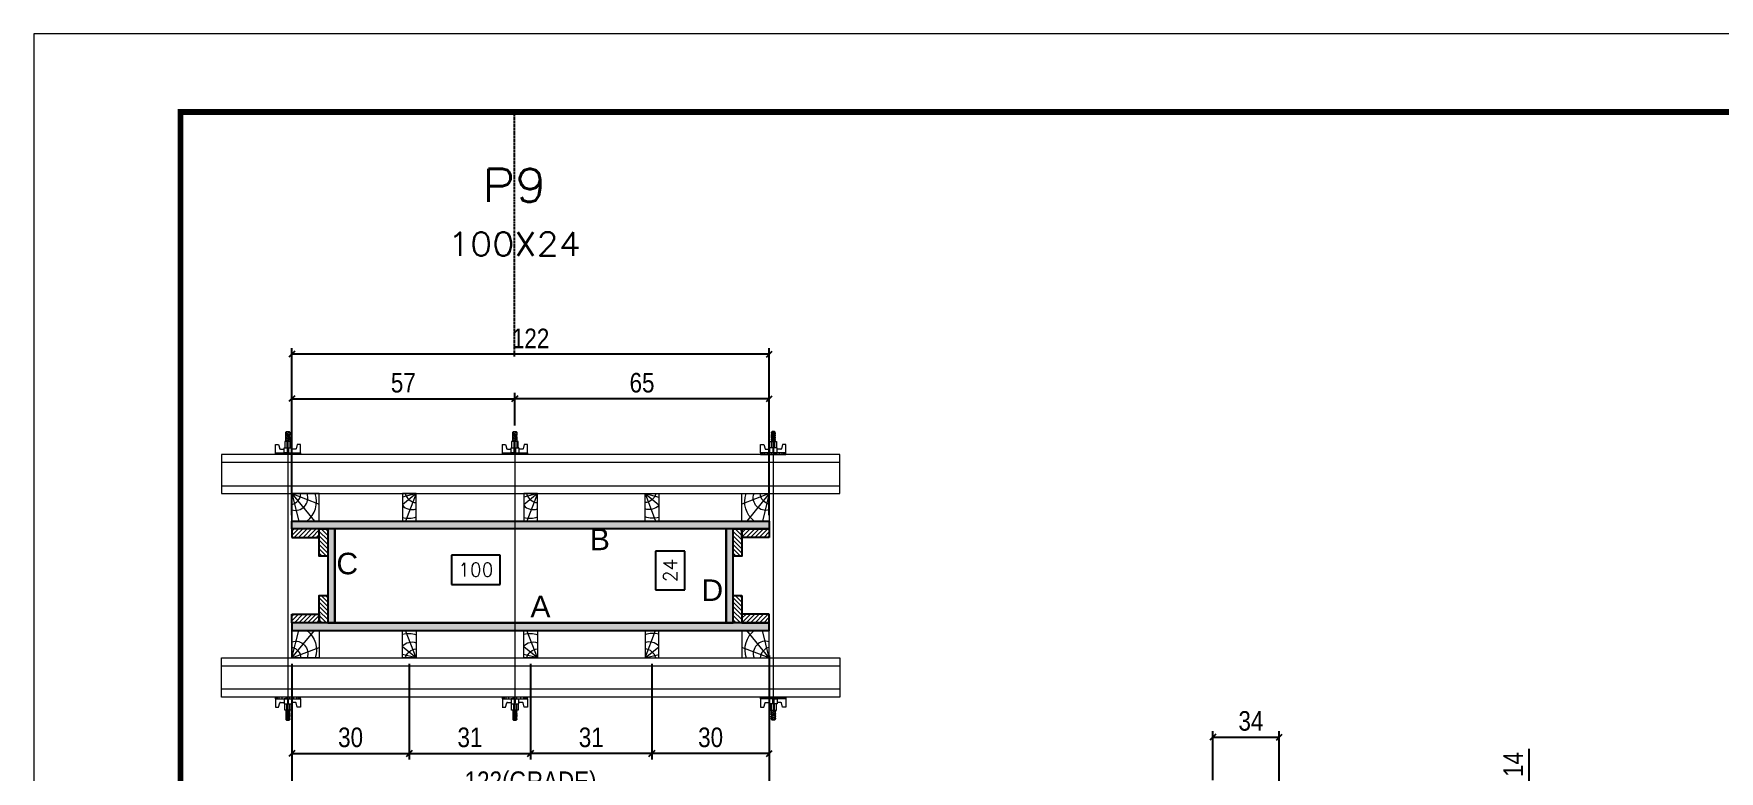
# Model space of a CAD drawing. Header units: millimetres. Extents: x 169816 to 178745, y 96537 to 113647.
# Drawn here: x 169816 to 170677, y 108696 to 109073 of the extents above; entities that cross this region are included whole.
import ezdxf
from ezdxf.enums import TextEntityAlignment as Align

# ---------------------------------------------------------------- set-up
doc = ezdxf.new("R2010")
doc.units = ezdxf.units.MM
doc.linetypes.add('DASHED', pattern=[0.75, 0.5, -0.25])
doc.linetypes.add('HIDDEN', pattern=[0.375, 0.25, -0.125])
for name, color, linetype in [('CHAPA', 1, 'Continuous'), ('COTA', 241, 'Continuous'), ('Cota Seção (2x)', 241, 'Continuous'), ('Painéis', 200, 'Continuous'), ('SARRAFO', 251, 'Continuous'), ('Texto de Titulo', 7, 'Continuous'), ('Texto Qtd Sarr', 242, 'Continuous'), ('TEXTO_GERAL', 7, 'Continuous')]:
    doc.layers.add(name, color=color, linetype=linetype)
for name, color, linetype, lineweight in [('Folhas', 255, 'Continuous', 9), ('Hachura', 251, 'Continuous', 9), ('Madeira', 126, 'Continuous', 18), ('Perfil Metálico', 224, 'Continuous', 18), ('SARRAFO DE PRESSAO', 251, 'DASHED', 9), ('Texto Seção', 7, 'Continuous', 15)]:
    doc.layers.add(name, color=color, linetype=linetype, lineweight=lineweight)
doc.styles.add('ARIAL', font='arial.ttf')
doc.styles.add('COTA TECNICA', font='techl___.ttf', dxfattribs={"height": 10})
doc.styles.add('COTA TECNICA 2X', font='techl___.ttf', dxfattribs={"height": 10})
doc.styles.add('ROMANS', font='romans.shx')
doc.dimstyles.new('PAINEL', dxfattribs={"dimtxt": 10, "dimasz": 3, "dimexe": 3, "dimexo": 3, "dimgap": 3, "dimtad": 1, "dimdec": 1, "dimzin": 12, "dimdsep": 46, "dimtxsty": 'COTA TECNICA', "dimblk1": 'OBLIQUE', "dimblk2": 'OBLIQUE', "dimsah": 1, "dimcen": 0.9, "dimclrd": 4, "dimclre": 4, "dimclrt": 240, "dimadec": 1, "dimazin": 3, "dimtfac": 1, "dimtdec": 1, "dimtmove": 0, "dimatfit": 3, "dimfxl": 1, "dimtolj": 1, "dimtzin": 12, "dimarcsym": 0})
doc.dimstyles.new('SECAO PILAR', dxfattribs={"dimtxt": 10, "dimasz": 3, "dimexe": 3, "dimexo": 3, "dimgap": 3, "dimtad": 1, "dimdec": 1, "dimlfac": 0.5, "dimzin": 12, "dimdsep": 46, "dimtxsty": 'COTA TECNICA 2X', "dimblk1": 'OBLIQUE', "dimblk2": 'OBLIQUE', "dimsah": 1, "dimcen": 0.9, "dimclrd": 256, "dimclre": 256, "dimclrt": 256, "dimadec": 1, "dimazin": 3, "dimtfac": 1, "dimtdec": 1, "dimtmove": 0, "dimatfit": 3, "dimfxl": 1, "dimtolj": 1, "dimtzin": 12, "dimarcsym": 0})
doc.dimstyles.new('SECÇÃO 2', dxfattribs={"dimtxt": 7, "dimasz": 6, "dimexe": 0.18, "dimexo": 2, "dimgap": -4, "dimtad": 3, "dimdec": 1, "dimlfac": 0.5, "dimzin": 12, "dimdsep": 46, "dimtxsty": 'ROMANS', "dimblk": 'ARCHTICK', "dimcen": 0.09, "dimse1": 1, "dimse2": 1, "dimsd1": 1, "dimsd2": 1, "dimclrd": 180, "dimclre": 5, "dimclrt": 1, "dimadec": 0, "dimazin": 3, "dimtfac": 1, "dimtdec": 1, "dimtofl": 0, "dimtmove": 0, "dimatfit": 3, "dimldrblk": 'ARCHTICK', "dimfxl": 1, "dimtolj": 1, "dimtzin": 0, "dimarcsym": 0})

# ---------------------------------------------------------------- blocks, each defined once
blk = doc.blocks.new('9999999999')
at = {"layer": 'Folhas'}
blk.add_lwpolyline([(98138.98, 34190.21), (99623.98, 34190.21), (99623.98, 35240.21), (98138.98, 35240.21)], close=True, dxfattribs=at)
at = {"layer": 'Folhas', "color": 30, "const_width": 3}
blk.add_lwpolyline([(98213.98, 34230.21), (99583.98, 34230.21), (99583.98, 35200.21), (98213.98, 35200.21)], close=True, dxfattribs=at)
blk = doc.blocks.new('titulo1')
at = {"layer": 'Defpoints', "color": 252, "linetype": 'HIDDEN', "ltscale": 2}
blk.add_line((0, 0), (0, 125), dxfattribs=at)
at = {"layer": 'Defpoints', "style": 'ROMANS', "oblique": 15}
blk.add_attdef('FOLHA', text='', height=10, dxfattribs=at).set_placement((0, 15.58), align=Align.MIDDLE_CENTER)
at = {"layer": 'Texto Qtd Sarr', "color": 3, "style": 'ROMANS', "oblique": 15}
for tag, height, p in [('TITULO', 17, (0, 71.45)), ('SEÇÃO', 12, (0, 41.55))]:
    blk.add_attdef(tag, text='', height=height, dxfattribs=at).set_placement(p, align=Align.MIDDLE_CENTER)
blk = doc.blocks.new('*D98')
at = {"layer": 'Cota Seção (2x)', "color": 180, "lineweight": -2, "transparency": 16777216}
for p, q in [((170054.46, 108806.32), (170029.46, 108806.32)), ((170029.46, 108806.32), (170029.46, 108791.32)), ((170054.46, 108791.32), (170054.46, 108806.32)), ((170029.46, 108791.32), (170054.46, 108791.32))]:
    blk.add_line(p, q, dxfattribs=at)
at = {"layer": 'Defpoints', "color": 0, "transparency": 16777216}
for p in [(169969.97, 108819.71), (170169.97, 108819.71), (169969.97, 108787.32)]:
    blk.add_point(p, dxfattribs=at)
at = {"layer": 'Cota Seção (2x)', "color": 1, "transparency": 16777216, "insert": (170041.96, 108798.82), "char_height": 7, "attachment_point": 5, "style": 'ROMANS'}
blk.add_mtext('\\A1;100', dxfattribs=at)
blk = doc.blocks.new('_ArchTick')
at = {"color": 0, "linetype": 'ByBlock', "const_width": 0.15}
blk.add_lwpolyline([(-0.5, -0.5), (0.5, 0.5)], dxfattribs=at)
blk = doc.blocks.new('_Oblique')
at = {"color": 0, "linetype": 'ByBlock', "lineweight": -2}
blk.add_line((-0.5, -0.5), (0.5, 0.5), dxfattribs=at)
blk = doc.blocks.new('*D99')
at = {"layer": 'Cota Seção (2x)', "lineweight": -2, "transparency": 16777216}
for p, q in [((169947.97, 108826.71), (169947.97, 108912)), ((170191.97, 108909), (169947.97, 108909)), ((170191.97, 108826.71), (170191.97, 108912))]:
    blk.add_line(p, q, dxfattribs=at)
at = {"layer": 'Defpoints', "color": 0, "transparency": 16777216}
for p in [(169947.97, 108909), (169947.97, 108823.71), (170191.97, 108823.71)]:
    blk.add_point(p, dxfattribs=at)
at = {"layer": 'Cota Seção (2x)', "lineweight": -2, "transparency": 16777216, "xscale": 3, "yscale": 3, "zscale": 3, "rotation": 180}
blk.add_blockref('_Oblique', (169947.97, 108909), dxfattribs=at)
at = {"layer": 'Cota Seção (2x)', "lineweight": -2, "transparency": 16777216, "xscale": 3, "yscale": 3, "zscale": 3}
blk.add_blockref('_Oblique', (170191.97, 108909), dxfattribs=at)
at = {"layer": 'Cota Seção (2x)', "transparency": 16777216, "insert": (170069.97, 108917.06), "char_height": 10, "attachment_point": 5, "style": 'COTA TECNICA 2X'}
blk.add_mtext('\\A1;122', dxfattribs=at)
blk = doc.blocks.new('*D100')
at = {"layer": 'Cota Seção (2x)', "lineweight": -2, "transparency": 16777216}
for p, q in [((170061.9, 108872.51), (170061.9, 108889.23)), ((170191.97, 108886.23), (170061.9, 108886.23)), ((170191.97, 108860.71), (170191.97, 108889.23))]:
    blk.add_line(p, q, dxfattribs=at)
at = {"layer": 'Defpoints', "color": 0, "transparency": 16777216}
for p in [(170061.9, 108886.23), (170061.9, 108869.51), (170191.97, 108857.71)]:
    blk.add_point(p, dxfattribs=at)
at = {"layer": 'Cota Seção (2x)', "lineweight": -2, "transparency": 16777216, "xscale": 3, "yscale": 3, "zscale": 3, "rotation": 180}
blk.add_blockref('_Oblique', (170061.9, 108886.23), dxfattribs=at)
at = {"layer": 'Cota Seção (2x)', "lineweight": -2, "transparency": 16777216, "xscale": 3, "yscale": 3, "zscale": 3}
blk.add_blockref('_Oblique', (170191.97, 108886.23), dxfattribs=at)
at = {"layer": 'Cota Seção (2x)', "transparency": 16777216, "insert": (170126.93, 108894.34), "char_height": 10, "attachment_point": 5, "style": 'COTA TECNICA 2X'}
blk.add_mtext('\\A1;65', dxfattribs=at)
blk = doc.blocks.new('*D101')
at = {"layer": 'Cota Seção (2x)', "lineweight": -2, "transparency": 16777216}
for p, q in [((169947.97, 108860.71), (169947.97, 108889.23)), ((169947.97, 108886.23), (170061.9, 108886.23)), ((170061.9, 108872.51), (170061.9, 108889.23))]:
    blk.add_line(p, q, dxfattribs=at)
at = {"layer": 'Defpoints', "color": 0, "transparency": 16777216}
for p in [(170061.9, 108886.23), (170061.9, 108869.51), (169947.97, 108857.71)]:
    blk.add_point(p, dxfattribs=at)
at = {"layer": 'Cota Seção (2x)', "lineweight": -2, "transparency": 16777216, "xscale": 3, "yscale": 3, "zscale": 3, "rotation": 180}
blk.add_blockref('_Oblique', (169947.97, 108886.23), dxfattribs=at)
at = {"layer": 'Cota Seção (2x)', "lineweight": -2, "transparency": 16777216, "xscale": 3, "yscale": 3, "zscale": 3}
blk.add_blockref('_Oblique', (170061.9, 108886.23), dxfattribs=at)
at = {"layer": 'Cota Seção (2x)', "transparency": 16777216, "insert": (170004.93, 108894.34), "char_height": 10, "attachment_point": 5, "style": 'COTA TECNICA 2X'}
blk.add_mtext('\\A1;57', dxfattribs=at)
blk = doc.blocks.new('*D102')
at = {"layer": 'Cota Seção (2x)', "color": 180, "lineweight": -2, "transparency": 16777216}
for p, q in [((170148.83, 108808.28), (170133.83, 108808.28)), ((170133.83, 108808.28), (170133.83, 108788.61)), ((170148.83, 108788.61), (170148.83, 108808.28)), ((170133.83, 108788.61), (170148.83, 108788.61))]:
    blk.add_line(p, q, dxfattribs=at)
at = {"layer": 'Defpoints', "color": 0, "transparency": 16777216}
for p in [(170169.97, 108819.71), (170152.83, 108771.71), (170169.97, 108771.71)]:
    blk.add_point(p, dxfattribs=at)
at = {"layer": 'Cota Seção (2x)', "color": 1, "transparency": 16777216, "insert": (170141.33, 108798.45), "char_height": 7, "attachment_point": 5, "rotation": 90, "style": 'ROMANS'}
blk.add_mtext('\\A1;24', dxfattribs=at)
blk = doc.blocks.new('C')
at = {"layer": 'Hachura', "color": 0}
for p, q in [((0, 3.22), (0, -3.22)), ((0.45, 3.22), (0, 3.22)), ((0.46, 3.16), (0, 3.16)), ((0.46, 3.05), (0, 3.05)), ((0.46, 2.88), (0, 2.88)), ((0, 2.75), (0, -1.16)), ((0.46, 2.65), (0, 2.65)), ((0.46, 2.23), (0, 2.23)), ((0.46, 1.51), (0, 1.51)), ((0.39, 0.49), (0.17, 0.49)), ((0.45, -3.23), (0.45, 3.22)), ((0.45, 3.22), (2.58, 3.22)), ((1.74, 0.97), (0.45, 0.97)), ((1.45, 0.1), (0.45, 0.1)), ((1.35, 1.94), (1.35, 0.96)), ((2.58, 2.39), (1.47, 2.09)), ((1.74, -0.97), (1.74, 0.97)), ((1.74, 0.97), (1.74, 0.84)), ((1.74, 0.97), (1.74, 0.84)), ((1.74, 0.84), (3.35, 0.84)), ((3.35, 0.45), (1.74, 0.45)), ((2.58, 3.22), (2.58, 2.39)), ((3.32, 0.84), (3.32, -0.84)), ((3.35, 0.84), (3.35, -0.84)), ((3.68, 0.45), (3.35, 0.45)), ((3.84, -0.52), (3.35, 0.45)), ((3.35, 0.06), (3.67, -0.57)), ((3.68, 0.45), (4.16, -0.52)), ((3.72, 0.5), (4.25, -0.57)), ((4.37, -0.55), (3.83, 0.53)), ((4.15, 0.45), (3.93, 0.45)), ((4.42, -0.52), (3.93, 0.45)), ((4.15, 0.45), (4.26, 0.45)), ((4.26, 0.45), (4.74, -0.52)), ((4.3, 0.5), (4.83, -0.57)), ((4.95, -0.55), (4.41, 0.53)), ((4.51, 0.45), (4.84, 0.45)), ((5, -0.52), (4.51, 0.45)), ((4.84, 0.45), (5.32, -0.52)), ((4.88, 0.5), (5.41, -0.57)), ((5.53, -0.55), (4.99, 0.53)), ((5.58, -0.52), (5.09, 0.45)), ((5.42, 0.45), (5.09, 0.45)), ((5.58, -0.52), (5.09, 0.45)), ((5.42, 0.45), (5.74, -0.19)), ((5.46, 0.5), (5.74, -0.07)), ((5.74, 0.19), (5.57, 0.53)), ((5.74, 0.32), (5.68, 0.45)), ((5.68, 0.45), (5.74, 0.45)), ((5.74, 0.45), (5.9, 0.29)), ((5.74, 0.45), (5.74, -0.52)), ((5.9, -0.36), (5.9, 0.29)), ((0.45, 0), (0, 0)), ((0.46, -1.52), (0, -1.52)), ((0.46, -2.23), (0, -2.23)), ((0.46, -2.65), (0, -2.65)), ((0.46, -2.88), (0, -2.88)), ((0.46, -3.05), (0, -3.05)), ((0.46, -3.16), (0, -3.16)), ((0, -3.22), (2.57, -3.22)), ((0.08, -0.48), (0.29, -0.48)), ((0.29, -0.48), (0.4, -0.48)), ((0.45, 0), (0.45, -0.97)), ((0.45, -0.16), (1.45, -0.16)), ((0.45, -0.65), (0.45, -0.32)), ((0.45, -3.23), (0.45, -0.65)), ((0.45, -0.97), (1.74, -0.97)), ((1.35, -1.94), (1.35, -0.97)), ((2.58, -2.39), (1.47, -2.1)), ((3.35, -0.32), (1.74, -0.32)), ((3.35, -0.84), (1.74, -0.84)), ((2.58, -3.23), (2.58, -2.39)), ((3.35, -0.07), (3.58, -0.52)), ((3.35, -0.52), (3.58, -0.52)), ((3.84, -0.52), (4.16, -0.52)), ((4.42, -0.52), (4.74, -0.52)), ((4.63, -0.52), (4.74, -0.52)), ((5, -0.52), (5.32, -0.52)), ((5.58, -0.52), (5.74, -0.52)), ((5.74, -0.52), (5.9, -0.36)), ((5.74, -0.52), (5.74, -0.52))]:
    blk.add_line(p, q, dxfattribs=at)
for centre, radius, start, end in [((1.52, 1.94), 0.161, 104.7436, 180), ((1.44, -0.03), 0.129, 272.695, 87.305), ((3.81, 0.39), 0.143, 25.5688, 154.4312), ((4.39, 0.39), 0.143, 25.5688, 154.4312), ((4.97, 0.39), 0.143, 25.5688, 154.4312), ((5.55, 0.39), 0.143, 25.5688, 154.4312), ((0.17, -0.37), 0.174, 221.744, 317.8592), ((1.52, -1.94), 0.161, 180, 255.2564), ((3.71, -0.4), 0.174, 222.1408, 318.256), ((4.29, -0.4), 0.174, 222.1408, 318.256), ((4.87, -0.4), 0.174, 222.1408, 318.256), ((5.45, -0.4), 0.174, 222.1408, 318.256), ((5.61, -0.4), 0.174, 317.8592, 318.256)]:
    blk.add_arc(centre, radius, start, end, dxfattribs=at)
blk = doc.blocks.new('*D103')
at = {"layer": 'Cota Seção (2x)', "lineweight": -2, "transparency": 16777216}
for p, q in [((170191.97, 108755.05), (170191.97, 108676.99)), ((169947.97, 108750.71), (169947.97, 108676.99)), ((170191.97, 108679.99), (169947.97, 108679.99))]:
    blk.add_line(p, q, dxfattribs=at)
at = {"layer": 'Defpoints', "color": 0, "transparency": 16777216}
for p in [(169947.97, 108753.71), (170191.97, 108758.05), (169947.97, 108679.99)]:
    blk.add_point(p, dxfattribs=at)
at = {"layer": 'Cota Seção (2x)', "lineweight": -2, "transparency": 16777216, "xscale": 3, "yscale": 3, "zscale": 3, "rotation": 180}
blk.add_blockref('_Oblique', (169947.97, 108679.99), dxfattribs=at)
at = {"layer": 'Cota Seção (2x)', "lineweight": -2, "transparency": 16777216, "xscale": 3, "yscale": 3, "zscale": 3}
blk.add_blockref('_Oblique', (170191.97, 108679.99), dxfattribs=at)
at = {"layer": 'Cota Seção (2x)', "transparency": 16777216, "insert": (170069.97, 108689.21), "char_height": 10, "attachment_point": 5, "style": 'COTA TECNICA 2X'}
blk.add_mtext('\\A1;122(GRADE)', dxfattribs=at)
blk = doc.blocks.new('PONTALETE')
at = {"layer": 'Madeira'}
for q in [(2.71, 7), (7, 5.76), (7, 1.74)]:
    blk.add_line((0, 0), q, dxfattribs=at)
blk.add_lwpolyline([(0, 0), (7, 0), (7, 7), (0, 7)], close=True, dxfattribs=at)
for centre, radius, start, end in [((2.04, 0.06), 6.23, 37.2818, 109.0913), ((1.09, 0.9), 3.19, 343.603, 109.9847), ((-0.21, -0.78), 3.09, 14.6322, 86.0383)]:
    blk.add_arc(centre, radius, start, end, dxfattribs=at)
blk = doc.blocks.new('*D104')
at = {"layer": 'Cota Seção (2x)', "lineweight": -2, "transparency": 16777216}
for p, q in [((170131.97, 108750.71), (170131.97, 108701.86)), ((170191.97, 108750.71), (170191.97, 108701.86)), ((170191.97, 108704.86), (170131.97, 108704.86))]:
    blk.add_line(p, q, dxfattribs=at)
at = {"layer": 'Defpoints', "color": 0, "transparency": 16777216}
for p in [(170131.97, 108753.71), (170191.97, 108753.71), (170131.97, 108704.86)]:
    blk.add_point(p, dxfattribs=at)
at = {"layer": 'Cota Seção (2x)', "lineweight": -2, "transparency": 16777216, "xscale": 3, "yscale": 3, "zscale": 3, "rotation": 180}
blk.add_blockref('_Oblique', (170131.97, 108704.86), dxfattribs=at)
at = {"layer": 'Cota Seção (2x)', "lineweight": -2, "transparency": 16777216, "xscale": 3, "yscale": 3, "zscale": 3}
blk.add_blockref('_Oblique', (170191.97, 108704.86), dxfattribs=at)
at = {"layer": 'Cota Seção (2x)', "transparency": 16777216, "insert": (170161.97, 108713.08), "char_height": 10, "attachment_point": 5, "style": 'COTA TECNICA 2X'}
blk.add_mtext('\\A1;30', dxfattribs=at)
blk = doc.blocks.new('*D105')
at = {"layer": 'Cota Seção (2x)', "lineweight": -2, "transparency": 16777216}
for p, q in [((170069.97, 108750.71), (170069.97, 108701.86)), ((170131.97, 108750.71), (170131.97, 108701.86)), ((170131.97, 108704.86), (170069.97, 108704.86))]:
    blk.add_line(p, q, dxfattribs=at)
at = {"layer": 'Defpoints', "color": 0, "transparency": 16777216}
for p in [(170069.97, 108753.71), (170131.97, 108753.71), (170069.97, 108704.86)]:
    blk.add_point(p, dxfattribs=at)
at = {"layer": 'Cota Seção (2x)', "lineweight": -2, "transparency": 16777216, "xscale": 3, "yscale": 3, "zscale": 3, "rotation": 180}
blk.add_blockref('_Oblique', (170069.97, 108704.86), dxfattribs=at)
at = {"layer": 'Cota Seção (2x)', "lineweight": -2, "transparency": 16777216, "xscale": 3, "yscale": 3, "zscale": 3}
blk.add_blockref('_Oblique', (170131.97, 108704.86), dxfattribs=at)
at = {"layer": 'Cota Seção (2x)', "transparency": 16777216, "insert": (170100.97, 108713.08), "char_height": 10, "attachment_point": 5, "style": 'COTA TECNICA 2X'}
blk.add_mtext('\\A1;31', dxfattribs=at)
blk = doc.blocks.new('*D106')
at = {"layer": 'Cota Seção (2x)', "lineweight": -2, "transparency": 16777216}
for p, q in [((169947.97, 108750.71), (169947.97, 108701.86)), ((170007.97, 108750.71), (170007.97, 108701.86)), ((169947.97, 108704.86), (170007.97, 108704.86))]:
    blk.add_line(p, q, dxfattribs=at)
at = {"layer": 'Defpoints', "color": 0, "transparency": 16777216}
for p in [(169947.97, 108753.71), (170007.97, 108753.71), (170007.97, 108704.86)]:
    blk.add_point(p, dxfattribs=at)
at = {"layer": 'Cota Seção (2x)', "lineweight": -2, "transparency": 16777216, "xscale": 3, "yscale": 3, "zscale": 3, "rotation": 180}
blk.add_blockref('_Oblique', (169947.97, 108704.86), dxfattribs=at)
at = {"layer": 'Cota Seção (2x)', "lineweight": -2, "transparency": 16777216, "xscale": 3, "yscale": 3, "zscale": 3}
blk.add_blockref('_Oblique', (170007.97, 108704.86), dxfattribs=at)
at = {"layer": 'Cota Seção (2x)', "transparency": 16777216, "insert": (169977.97, 108713.08), "char_height": 10, "attachment_point": 5, "style": 'COTA TECNICA 2X'}
blk.add_mtext('\\A1;30', dxfattribs=at)
blk = doc.blocks.new('*D107')
at = {"layer": 'Cota Seção (2x)', "lineweight": -2, "transparency": 16777216}
for p, q in [((170007.97, 108750.71), (170007.97, 108701.86)), ((170069.97, 108750.71), (170069.97, 108701.86)), ((170007.97, 108704.86), (170069.97, 108704.86))]:
    blk.add_line(p, q, dxfattribs=at)
at = {"layer": 'Defpoints', "color": 0, "transparency": 16777216}
for p in [(170007.97, 108753.71), (170069.97, 108753.71), (170069.97, 108704.86)]:
    blk.add_point(p, dxfattribs=at)
at = {"layer": 'Cota Seção (2x)', "lineweight": -2, "transparency": 16777216, "xscale": 3, "yscale": 3, "zscale": 3, "rotation": 180}
blk.add_blockref('_Oblique', (170007.97, 108704.86), dxfattribs=at)
at = {"layer": 'Cota Seção (2x)', "lineweight": -2, "transparency": 16777216, "xscale": 3, "yscale": 3, "zscale": 3}
blk.add_blockref('_Oblique', (170069.97, 108704.86), dxfattribs=at)
at = {"layer": 'Cota Seção (2x)', "transparency": 16777216, "insert": (170038.97, 108713.08), "char_height": 10, "attachment_point": 5, "style": 'COTA TECNICA 2X'}
blk.add_mtext('\\A1;31', dxfattribs=at)
blk = doc.blocks.new('MEIO PONTALETE')
at = {"layer": 'Madeira'}
for q in [(2.71, 7), (3.5, 2.88), (3.5, 0.87)]:
    blk.add_line((0, 0), q, dxfattribs=at)
blk.add_lwpolyline([(0, 0), (3.5, 0), (3.5, 7), (0, 7)], close=True, dxfattribs=at)
for centre, radius, start, end in [((2.04, 0.06), 6.23, 76.4499, 109.0913), ((1.09, 0.9), 3.19, 40.9063, 109.9847), ((-0.21, -0.78), 3.09, 14.6322, 86.0383)]:
    blk.add_arc(centre, radius, start, end, dxfattribs=at)
blk = doc.blocks.new('*D392')
at = {"layer": 'COTA', "color": 4, "lineweight": -2, "transparency": 16777216}
for p, q in [((170418.61, 108691.21), (170418.61, 108716.25)), ((170418.61, 108713.25), (170452.61, 108713.25)), ((170452.61, 108677.21), (170452.61, 108716.25))]:
    blk.add_line(p, q, dxfattribs=at)
at = {"layer": 'Defpoints', "color": 0, "transparency": 16777216}
for p in [(170452.61, 108713.25), (170418.61, 108688.21), (170452.61, 108674.21)]:
    blk.add_point(p, dxfattribs=at)
at = {"layer": 'COTA', "color": 4, "lineweight": -2, "transparency": 16777216, "xscale": 3, "yscale": 3, "zscale": 3, "rotation": 180}
blk.add_blockref('_Oblique', (170418.61, 108713.25), dxfattribs=at)
at = {"layer": 'COTA', "color": 4, "lineweight": -2, "transparency": 16777216, "xscale": 3, "yscale": 3, "zscale": 3}
blk.add_blockref('_Oblique', (170452.61, 108713.25), dxfattribs=at)
at = {"layer": 'COTA', "color": 240, "transparency": 16777216, "insert": (170438.11, 108721.46), "char_height": 10, "attachment_point": 5, "style": 'COTA TECNICA'}
blk.add_mtext('\\A1;34', dxfattribs=at)
blk = doc.blocks.new('*D396')
at = {"layer": 'COTA', "color": 4, "lineweight": -2, "transparency": 16777216}
for p, q in [((170580.25, 108688.21), (170580.25, 108707.33)), ((170543.61, 108688.21), (170583.25, 108688.21)), ((170580.25, 108674.21), (170580.25, 108688.21)), ((170543.61, 108674.21), (170583.25, 108674.21))]:
    blk.add_line(p, q, dxfattribs=at)
at = {"layer": 'Defpoints', "color": 0, "transparency": 16777216}
for p in [(170540.61, 108688.21), (170580.25, 108688.21), (170540.61, 108674.21)]:
    blk.add_point(p, dxfattribs=at)
at = {"layer": 'COTA', "color": 4, "lineweight": -2, "transparency": 16777216, "xscale": 3, "yscale": 3, "zscale": 3}
for p, rotation in [((170580.25, 108688.21), 90), ((170580.25, 108674.21), 270)]:
    blk.add_blockref('_Oblique', p, dxfattribs=dict(at, rotation=rotation))
at = {"layer": 'COTA', "color": 240, "transparency": 16777216, "insert": (170572.18, 108699.27), "char_height": 10, "attachment_point": 5, "rotation": 90, "style": 'COTA TECNICA'}
blk.add_mtext('\\A1;14', dxfattribs=at)

msp = doc.modelspace()

# ---------------------------------------------------------------- hatches: boundary and pattern name
at = {"layer": 'Hachura'}
h = msp.add_hatch(color=256, dxfattribs=at)
h.dxf.hatch_style = 1
h.paths.add_polyline_path([(169947.97, 108819.71), (169947.97, 108823.71), (170191.97, 108823.71), (170191.97, 108819.71)])
h = msp.add_hatch(color=256, dxfattribs=at)
h.dxf.hatch_style = 1
h.paths.add_polyline_path([(169947.97, 108819.71), (169947.97, 108823.71), (170191.97, 108823.71), (170191.97, 108819.71)])
h = msp.add_hatch(dxfattribs=at)
h.set_pattern_fill('ANSI31', color=256, scale=0.5, angle=360, style=0)
h.set_pattern_definition([(45, (179450.9202, 131711.1187), (-1.12253202, 1.12253202), [])])
h.paths.add_polyline_path([(169961.97, 108819.71), (169961.97, 108815.31), (169947.97, 108815.31), (169947.97, 108819.71)])
h = msp.add_hatch(dxfattribs=at)
h.set_pattern_fill('ANSI31', color=256, scale=0.5, angle=630, style=0)
h.set_pattern_definition([(315, (192891.3765, 99316.7587), (1.12253202, 1.12253202), [])])
h.paths.add_polyline_path([(169961.97, 108805.71), (169966.37, 108805.71), (169966.37, 108819.71), (169961.97, 108819.71)])
h = msp.add_hatch(color=256, dxfattribs=at)
h.dxf.hatch_style = 1
h.paths.add_polyline_path([(169969.97, 108819.71), (169966.37, 108819.71), (169966.37, 108771.71), (169969.97, 108771.71)])
h = msp.add_hatch(color=256, dxfattribs=at)
h.dxf.hatch_style = 1
h.paths.add_polyline_path([(169969.97, 108819.71), (169966.37, 108819.71), (169966.37, 108771.71), (169969.97, 108771.71)])
h = msp.add_hatch(color=256, dxfattribs=at)
h.dxf.hatch_style = 1
h.paths.add_polyline_path([(170173.57, 108819.71), (170169.97, 108819.71), (170169.97, 108771.71), (170173.57, 108771.71)])
h = msp.add_hatch(color=256, dxfattribs=at)
h.dxf.hatch_style = 1
h.paths.add_polyline_path([(170173.57, 108819.71), (170169.97, 108819.71), (170169.97, 108771.71), (170173.57, 108771.71)])
h = msp.add_hatch(dxfattribs=at)
h.set_pattern_fill('ANSI31', color=256, scale=0.5, angle=630, style=0)
h.set_pattern_definition([(315, (193102.9765, 99316.7587), (1.12253202, 1.12253202), [])])
h.paths.add_polyline_path([(170173.57, 108805.71), (170177.97, 108805.71), (170177.97, 108819.71), (170173.57, 108819.71)])
h = msp.add_hatch(dxfattribs=at)
h.set_pattern_fill('ANSI31', color=256, scale=0.5, angle=360, style=0)
h.set_pattern_definition([(45, (179315.9202, 131711.1187), (-1.12253202, 1.12253202), [])])
h.paths.add_polyline_path([(170177.97, 108819.71), (170177.97, 108815.31), (170191.97, 108815.31), (170191.97, 108819.71)])
h = msp.add_hatch(dxfattribs=at)
h.set_pattern_fill('ANSI31', color=256, scale=0.5, angle=630, style=0)
h.set_pattern_definition([(315, (192891.3765, 99282.7587), (1.12253202, 1.12253202), [])])
h.paths.add_polyline_path([(169961.97, 108771.71), (169966.37, 108771.71), (169966.37, 108785.71), (169961.97, 108785.71)])
h = msp.add_hatch(dxfattribs=at)
h.set_pattern_fill('ANSI31', color=256, scale=0.5, angle=630, style=0)
h.set_pattern_definition([(315, (193102.9765, 99282.7587), (1.12253202, 1.12253202), [])])
h.paths.add_polyline_path([(170173.57, 108771.71), (170177.97, 108771.71), (170177.97, 108785.71), (170173.57, 108785.71)])
h = msp.add_hatch(dxfattribs=at)
h.set_pattern_fill('ANSI31', color=256, scale=0.5, angle=360, style=0)
h.set_pattern_definition([(45, (179450.9202, 131701.1187), (-1.12253202, 1.12253202), [])])
h.paths.add_polyline_path([(169961.97, 108771.71), (169961.97, 108776.11), (169947.97, 108776.11), (169947.97, 108771.71)])
h = msp.add_hatch(color=256, dxfattribs=at)
h.dxf.hatch_style = 1
h.paths.add_polyline_path([(169947.97, 108771.71), (169947.97, 108767.71), (170191.97, 108767.71), (170191.97, 108771.71)])
h = msp.add_hatch(color=256, dxfattribs=at)
h.dxf.hatch_style = 1
h.paths.add_polyline_path([(169947.97, 108771.71), (169947.97, 108767.71), (170191.97, 108767.71), (170191.97, 108771.71)])
h = msp.add_hatch(dxfattribs=at)
h.set_pattern_fill('ANSI31', color=256, scale=0.5, angle=360, style=0)
h.set_pattern_definition([(45, (179315.9202, 131701.1187), (-1.12253202, 1.12253202), [])])
h.paths.add_polyline_path([(170177.97, 108771.71), (170177.97, 108776.11), (170191.97, 108776.11), (170191.97, 108771.71)])

# ---------------------------------------------------------------- linework, layer by layer
at = {"layer": 'CHAPA'}
for points in [[(169947.97, 108819.71), (169947.97, 108823.71), (170191.97, 108823.71), (170191.97, 108819.71)], [(169947.97, 108819.71), (169947.97, 108823.71), (170191.97, 108823.71), (170191.97, 108819.71)], [(169969.97, 108819.71), (169966.37, 108819.71), (169966.37, 108771.71), (169969.97, 108771.71)], [(169969.97, 108819.71), (169966.37, 108819.71), (169966.37, 108771.71), (169969.97, 108771.71)], [(170173.57, 108819.71), (170169.97, 108819.71), (170169.97, 108771.71), (170173.57, 108771.71)], [(170173.57, 108819.71), (170169.97, 108819.71), (170169.97, 108771.71), (170173.57, 108771.71)], [(169947.97, 108771.71), (169947.97, 108767.71), (170191.97, 108767.71), (170191.97, 108771.71)], [(169947.97, 108771.71), (169947.97, 108767.71), (170191.97, 108767.71), (170191.97, 108771.71)]]:
    msp.add_lwpolyline(points, close=True, dxfattribs=at)
at = {"layer": 'Hachura'}
for p, q in [((169945.97, 108868.51), (169945.96, 108726.71)), ((170061.97, 108868.51), (170061.96, 108726.71)), ((170193.97, 108868.51), (170193.98, 108726.71))]:
    msp.add_line(p, q, dxfattribs=at)
at = {"layer": 'Madeira'}
for points in [[(169947.97, 108823.71), (169947.97, 108837.71), (170191.97, 108837.71), (170191.97, 108823.71)], [(169947.97, 108767.71), (169947.97, 108753.71), (170191.97, 108753.71), (170191.97, 108767.71)]]:
    msp.add_lwpolyline(points, close=True, dxfattribs=at)
at = {"layer": 'Painéis'}
msp.add_lwpolyline([(170169.97, 108771.71), (170169.97, 108819.71), (169969.97, 108819.71), (169969.97, 108771.71)], close=True, dxfattribs=at)
at = {"layer": 'Perfil Metálico'}
for points in [[(169911.97, 108857.71), (169911.97, 108837.71), (170227.97, 108837.71), (170227.97, 108857.71)], [(170227.97, 108841.71), (170227.97, 108853.71), (169911.97, 108853.71), (169911.97, 108841.71)], [(169911.97, 108733.71), (169911.97, 108753.71), (170227.97, 108753.71), (170227.97, 108733.71)], [(170227.97, 108749.71), (170227.97, 108737.71), (169911.97, 108737.71), (169911.97, 108749.71)]]:
    msp.add_lwpolyline(points, close=True, dxfattribs=at)
at = {"layer": 'SARRAFO'}
for points in [[(169947.97, 108815.31), (169961.97, 108815.31), (169961.97, 108819.71), (169947.97, 108819.71)], [(169966.37, 108819.71), (169966.37, 108805.71), (169961.97, 108805.71), (169961.97, 108819.71)], [(169966.37, 108819.71), (169966.37, 108805.71), (169961.97, 108805.71), (169961.97, 108819.71)], [(170177.97, 108819.71), (170177.97, 108805.71), (170173.57, 108805.71), (170173.57, 108819.71)], [(170177.97, 108819.71), (170177.97, 108805.71), (170173.57, 108805.71), (170173.57, 108819.71)], [(170191.97, 108815.31), (170177.97, 108815.31), (170177.97, 108819.71), (170191.97, 108819.71)], [(169966.37, 108785.71), (169966.37, 108771.71), (169961.97, 108771.71), (169961.97, 108785.71)], [(169966.37, 108785.71), (169966.37, 108771.71), (169961.97, 108771.71), (169961.97, 108785.71)], [(170177.97, 108785.71), (170177.97, 108771.71), (170173.57, 108771.71), (170173.57, 108785.71)], [(170177.97, 108785.71), (170177.97, 108771.71), (170173.57, 108771.71), (170173.57, 108785.71)], [(169947.97, 108776.11), (169961.97, 108776.11), (169961.97, 108771.71), (169947.97, 108771.71)], [(170191.97, 108776.11), (170177.97, 108776.11), (170177.97, 108771.71), (170191.97, 108771.71)]]:
    msp.add_lwpolyline(points, close=True, dxfattribs=at)

# ---------------------------------------------------------------- block references
at = {"layer": 'Hachura', "linetype": 'Continuous', "yscale": 2, "zscale": 2}
for p, xscale, rotation in [((169945.97, 108857.71), -2, 270), ((170061.97, 108857.71), -2, 270), ((170193.97, 108857.71), 2, 90), ((169945.97, 108733.71), 2, 270), ((170061.97, 108733.71), 2, 270), ((170193.97, 108733.71), -2, 90)]:
    msp.add_blockref('C', p, dxfattribs=dict(at, xscale=xscale, rotation=rotation))
at = {"layer": 'Madeira'}
for name, p, xscale, yscale, zscale, rotation in [('PONTALETE', (169947.97, 108837.71), 2, 2, 2, 270), ('PONTALETE', (169947.97, 108837.71), 2, 2, 2, 270), ('MEIO PONTALETE', (170011.47, 108837.71), 1.999999997962732, 1.999999997962732, 1.999999997962732, 180), ('MEIO PONTALETE', (170073.47, 108837.71), 1.999999997962732, 1.999999997962732, 1.999999997962732, 180), ('MEIO PONTALETE', (170128.47, 108837.71), -1.999999997962732, 1.999999997962732, 1.999999997962732, 180), ('PONTALETE', (170191.97, 108837.71), -2, 2, 2, 90), ('PONTALETE', (169947.97, 108753.71), -2, 2, 2, 270), ('PONTALETE', (170191.97, 108753.71), 2, 2, 2, 90)]:
    msp.add_blockref(name, p, dxfattribs=dict(at, xscale=xscale, yscale=yscale, zscale=zscale, rotation=rotation))
at = {"layer": 'Madeira', "yscale": 1.999999997962732, "zscale": 1.999999997962732}
for p, xscale in [((170011.47, 108753.71), -1.999999997962732), ((170073.47, 108753.71), -1.999999997962732), ((170128.47, 108753.71), 1.999999997962732)]:
    msp.add_blockref('MEIO PONTALETE', p, dxfattribs=dict(at, xscale=xscale))
at = {"layer": 'SARRAFO DE PRESSAO', "color": 6, "linetype": 'ByBlock'}
msp.add_blockref('9999999999', (71677.04, 73832.6), dxfattribs=at)
at = {"layer": 'Texto Seção'}
ref = msp.add_blockref('titulo1', (170061.7, 108907.8), dxfattribs=at)
ref.add_attrib('TITULO', 'P9', dxfattribs={"layer": 'Texto de Titulo', "color": 7, "height": 17, "style": 'ROMANS', "width": 1.1}).set_placement((170061.7, 108995.3), align=Align.MIDDLE_CENTER)
ref.add_attrib('SEÇÃO', '100X24', dxfattribs={"layer": 'Texto de Titulo', "color": 7, "height": 12, "style": 'ROMANS', "width": 1.1}).set_placement((170061.7, 108965.3), align=Align.MIDDLE_CENTER)

# ---------------------------------------------------------------- texts
at = {"layer": 'TEXTO_GERAL', "style": 'ARIAL'}
for s, p in [('B', (170105.36, 108814.3)), ('C', (169976.26, 108801.99)), ('D', (170162.83, 108788.37)), ('A', (170075.01, 108780.02))]:
    msp.add_text(s, height=11, dxfattribs=at).set_placement(p, align=Align.MIDDLE_CENTER)

# ---------------------------------------------------------------- dimensions: what is measured, and where the dimension line sits
at = {"layer": 'COTA'}
dim = msp.add_linear_dim(base=(170452.61, 108713.25), p1=(170418.61, 108688.21), p2=(170452.61, 108674.21), angle=0, dimstyle='PAINEL', dxfattribs=at)
dim.commit()
dim.dimension.update_dxf_attribs({"geometry": '*D392', "text_midpoint": (170438.11, 108713.25), "dimtype": 160})
dim = msp.add_linear_dim(base=(170580.25, 108688.21), p1=(170540.61, 108674.21), p2=(170540.61, 108688.21), angle=90, dimstyle='PAINEL', dxfattribs=at)
dim.commit()
dim.dimension.update_dxf_attribs({"geometry": '*D396', "text_midpoint": (170572.18, 108699.27)})
at = {"layer": 'Cota Seção (2x)', "color": 241}
for base, p1, p2, picture, middle in [((169947.97, 108909), (170191.97, 108823.71), (169947.97, 108823.71), '*D99', (170069.97, 108917.06)), ((170061.9, 108886.23), (170191.97, 108857.71), (170061.9, 108869.51), '*D100', (170126.93, 108894.34)), ((170069.97, 108704.86), (170131.97, 108753.71), (170069.97, 108753.71), '*D105', (170100.97, 108713.08)), ((170131.97, 108704.86), (170191.97, 108753.71), (170131.97, 108753.71), '*D104', (170161.97, 108713.08))]:
    dim = msp.add_linear_dim(base=base, p1=p1, p2=p2, angle=180, dimstyle='SECAO PILAR', dxfattribs=at)
    dim.commit()
    dim.dimension.update_dxf_attribs({"geometry": picture, "text_midpoint": middle})
for base, p1, p2, picture, middle in [((170061.9, 108886.23), (169947.97, 108857.71), (170061.9, 108869.51), '*D101', (170004.93, 108894.34)), ((170007.97, 108704.86), (169947.97, 108753.71), (170007.97, 108753.71), '*D106', (169977.97, 108713.08)), ((170069.97, 108704.86), (170007.97, 108753.71), (170069.97, 108753.71), '*D107', (170038.97, 108713.08))]:
    dim = msp.add_linear_dim(base=base, p1=p1, p2=p2, dimstyle='SECAO PILAR', dxfattribs=at)
    dim.commit()
    dim.dimension.update_dxf_attribs({"geometry": picture, "text_midpoint": middle})
for base, p2, angle, picture, middle in [((169969.97, 108787.32), (169969.97, 108819.71), 180, '*D98', (170041.96, 108787.32)), ((170152.83, 108771.71), (170169.97, 108771.71), 270, '*D102', (170152.83, 108798.45))]:
    dim = msp.add_linear_dim(base=base, p1=(170169.97, 108819.71), p2=p2, angle=angle, dimstyle='SECÇÃO 2', dxfattribs=at)
    dim.commit()
    dim.dimension.update_dxf_attribs({"geometry": picture, "text_midpoint": middle, "dimtype": 160})
dim = msp.add_linear_dim(base=(169947.97, 108679.99), p1=(170191.97, 108758.05), p2=(169947.97, 108753.71), angle=180, text='<>(GRADE)', dimstyle='SECAO PILAR', dxfattribs=at)
dim.commit()
dim.dimension.update_dxf_attribs({"geometry": '*D103', "text_midpoint": (170069.97, 108679.99), "dimtype": 160})

doc.saveas('drawing.dxf')
